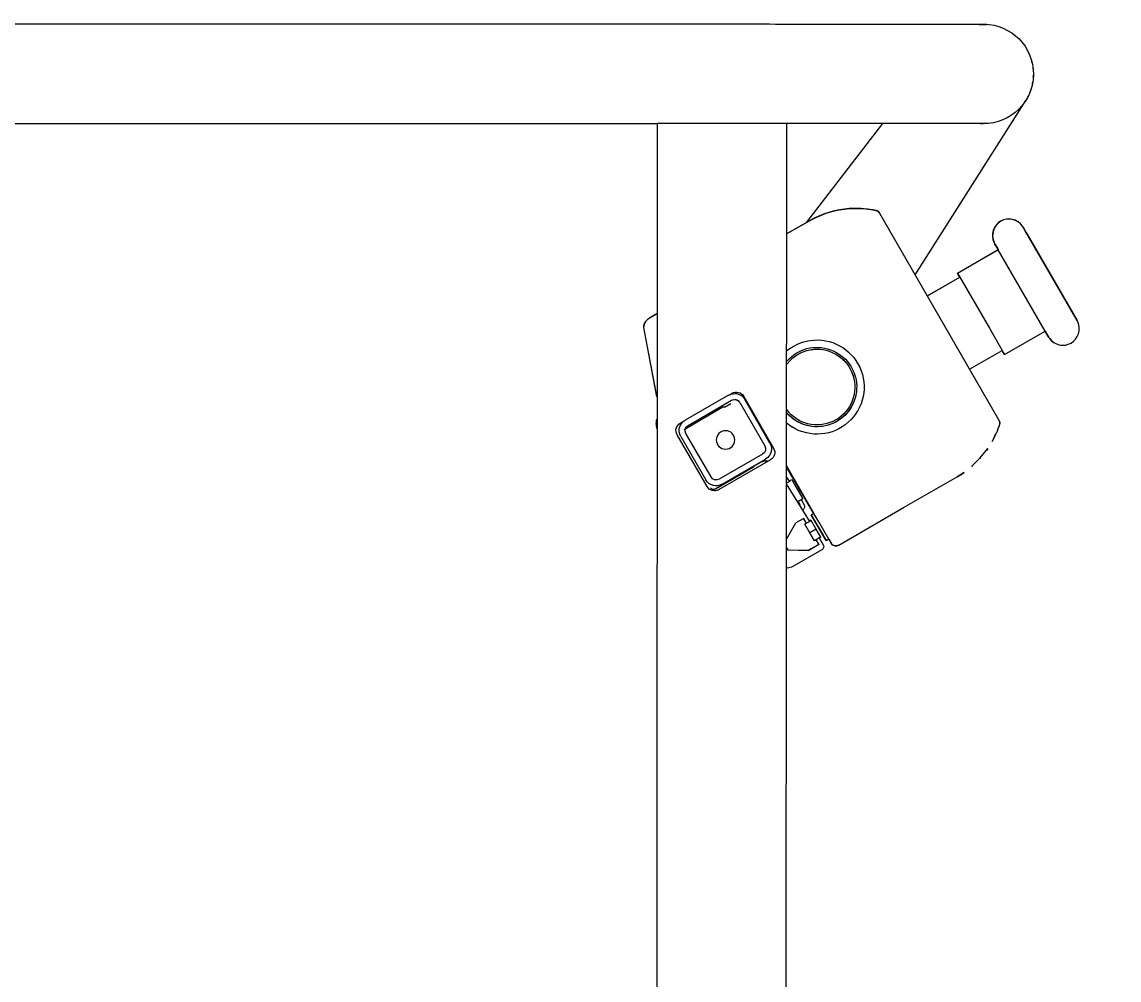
# Model space of a CAD drawing. Header units: inches. Extents: x -233729 to 737493, y -275239 to 196021.
# Drawn here: x 487191.5 to 487488.4, y 20124.5 to 20383.9 of the extents above; entities that cross this region are included whole.
import ezdxf

# ---------------------------------------------------------------- set-up
doc = ezdxf.new("R2010")
doc.units = ezdxf.units.IN
doc.header["$MEASUREMENT"] = 0
doc.layers.add('P_AX', color=7, linetype='Continuous')

# ---------------------------------------------------------------- blocks, each defined once
blk = doc.blocks.new('A$C48CB4C16')
at = {"layer": 'P_AX', "color": 6, "linetype": 'Continuous'}
for p, q in [((3659.5, 575.19, 710.66), (3659.25, 1186.41, 710.66)), ((3694.32, 1186.42, 710.66), (3694.57, 575.2, 710.66)), ((3694.75, 695.56, 710.66), (3694.52, 695.53, 710.66)), ((3694.75, 695.56, 710.66), (3694.52, 695.53, 710.66)), ((3704.08, 690.64, 710.66), (3696.25, 695.16, 710.66)), ((3704.08, 690.64, 710.66), (3696.25, 695.16, 710.66)), ((3694.53, 690.08, 710.66), (3694.87, 690.67, 710.66)), ((3694.85, 690.64, 710.66), (3700.51, 690.77, 710.66)), ((3694.87, 690.67, 710.66), (3700.55, 690.8, 710.66)), ((3703.23, 689.2, 710.66), (3700.51, 690.77, 710.66)), ((3703.27, 689.23, 710.66), (3700.55, 690.8, 710.66)), ((3702.5, 687.94, 710.66), (3703.23, 689.2, 710.66)), ((3702.51, 687.91, 710.66), (3703.27, 689.23, 710.66)), ((3703.37, 687.41, 710.66), (3704.45, 689.28, 710.66)), ((3705.99, 687.77, 710.66), (3706.59, 688.81, 710.66)), ((3706.55, 688.79, 710.66), (3706.66, 688.94, 710.66)), ((3706.59, 688.81, 710.66), (3706.69, 688.97, 710.66)), ((3706.66, 688.94, 710.66), (3706.7, 689, 710.66)), ((3706.69, 688.97, 710.66), (3706.74, 689.03, 710.66)), ((3706.7, 689, 710.66), (3707.01, 689.28, 710.66)), ((3706.74, 689.03, 710.66), (3707.14, 689.36, 710.66)), ((3707.01, 689.28, 710.66), (3707.04, 689.3, 710.66)), ((3707.01, 689.28, 710.66), (3707.04, 689.3, 710.66)), ((3707.14, 689.36, 710.66), (3707.63, 689.54, 710.66)), ((3707.63, 689.54, 710.66), (3708.15, 689.54, 710.66)), ((3708.15, 689.54, 710.66), (3708.47, 689.45, 710.66)), ((3708.47, 689.45, 710.66), (3708.64, 689.36, 710.66)), ((3708.64, 689.36, 710.66), (3726.22, 679.22, 710.66)), ((3694.53, 687.76, 710.66), (3697.01, 683.37, 710.66)), ((3700.83, 686.03, 710.66), (3699.45, 683.65, 710.66)), ((3700.86, 686.05, 710.66), (3699.49, 683.67, 710.66)), ((3702.05, 688.15, 710.66), (3700.83, 686.03, 710.66)), ((3700.84, 686.02, 710.66), (3700.83, 686.03, 710.66)), ((3702.09, 688.18, 710.66), (3700.86, 686.05, 710.66)), ((3702.59, 685.06, 710.66), (3700.86, 686.05, 710.66)), ((3705.26, 688.15, 710.66), (3701.21, 681.13, 710.66)), ((3705.26, 688.15, 710.66), (3701.21, 681.13, 710.66)), ((3705.3, 688.17, 710.66), (3701.25, 681.16, 710.66)), ((3705.3, 688.17, 710.66), (3701.25, 681.16, 710.66)), ((3702.07, 688.14, 710.66), (3702.05, 688.15, 710.66)), ((3702.07, 688.14, 710.66), (3702.05, 688.15, 710.66)), ((3702.52, 687.93, 710.66), (3702.09, 688.18, 710.66)), ((3702.52, 687.93, 710.66), (3702.09, 688.18, 710.66)), ((3703.37, 687.41, 710.66), (3702.51, 687.91, 710.66)), ((3703.82, 687.18, 710.66), (3702.59, 685.06, 710.66)), ((3702.98, 684.19, 710.66), (3704.41, 686.67, 710.66)), ((3702.98, 684.19, 710.66), (3704.41, 686.67, 710.66)), ((3703.01, 684.21, 710.66), (3704.45, 686.7, 710.66)), ((3703.01, 684.21, 710.66), (3704.45, 686.7, 710.66)), ((3705.99, 687.77, 710.66), (3703.25, 683.02, 710.66)), ((3703.82, 687.18, 710.66), (3703.39, 687.43, 710.66)), ((3703.82, 687.18, 710.66), (3703.39, 687.43, 710.66)), ((3704.38, 686.61, 710.66), (3704.39, 686.63, 710.66)), ((3704.38, 686.61, 710.66), (3704.39, 686.63, 710.66)), ((3704.39, 686.63, 710.66), (3705.26, 688.15, 710.66)), ((3704.39, 686.63, 710.66), (3705.26, 688.15, 710.66)), ((3704.41, 686.64, 710.66), (3704.42, 686.66, 710.66)), ((3704.41, 686.64, 710.66), (3704.42, 686.66, 710.66)), ((3704.42, 686.66, 710.66), (3705.3, 688.17, 710.66)), ((3704.42, 686.66, 710.66), (3705.3, 688.17, 710.66)), ((3705.28, 688.14, 710.66), (3705.26, 688.15, 710.66)), ((3705.28, 688.14, 710.66), (3705.26, 688.15, 710.66)), ((3705.99, 687.77, 710.66), (3705.3, 688.17, 710.66)), ((3705.99, 687.77, 710.66), (3705.3, 688.17, 710.66)), ((3705.97, 687.78, 710.66), (3706.55, 688.79, 710.66)), ((3700.81, 682.96, 710.66), (3694.53, 672.76, 710.66)), ((3699.17, 682.12, 710.66), (3697.01, 683.37, 710.66)), ((3699.91, 683.43, 710.66), (3699.16, 682.13, 710.66)), ((3699.94, 683.46, 710.66), (3699.17, 682.12, 710.66)), ((3699.89, 683.4, 710.66), (3699.45, 683.65, 710.66)), ((3699.92, 683.42, 710.66), (3699.49, 683.67, 710.66)), ((3700.81, 682.96, 710.66), (3699.94, 683.46, 710.66)), ((3701.18, 682.65, 710.66), (3700.77, 682.89, 710.66)), ((3701.22, 682.67, 710.66), (3700.79, 682.92, 710.66)), ((3702.59, 685.06, 710.66), (3701.22, 682.67, 710.66)), ((3703.25, 683.02, 710.66), (3701.94, 680.76, 710.66)), ((3702.06, 682.6, 710.66), (3702.98, 684.19, 710.66)), ((3702.06, 682.6, 710.66), (3702.98, 684.19, 710.66)), ((3702.1, 682.63, 710.66), (3703.01, 684.21, 710.66)), ((3702.1, 682.63, 710.66), (3703.01, 684.21, 710.66)), ((3694.54, 667.91, 710.66), (3701.94, 680.76, 710.66)), ((3701.15, 679.62, 710.66), (3701.65, 680.49, 710.66)), ((3701.21, 682.68, 710.66), (3701.18, 682.65, 710.66)), ((3701.82, 680.78, 710.66), (3701.21, 681.13, 710.66)), ((3701.94, 680.76, 710.66), (3701.25, 681.16, 710.66)), ((3701.65, 680.49, 710.66), (3701.84, 680.82, 710.66)), ((3697.65, 677.56, 710.66), (3697.53, 677.63, 710.66)), ((3697.63, 677.52, 710.66), (3698.13, 678.38, 710.66)), ((3697.65, 677.56, 710.66), (3698.13, 678.38, 710.66)), ((3698.13, 678.38, 710.66), (3698.03, 678.44, 710.66)), ((3698.5, 677.02, 710.66), (3699.31, 678.43, 710.66)), ((3698.95, 676.81, 710.66), (3698.52, 677.06, 710.66)), ((3698.94, 679.8, 710.66), (3698.88, 679.83, 710.66)), ((3698.94, 679.8, 710.66), (3698.88, 679.83, 710.66)), ((3699.18, 676.2, 710.66), (3699.65, 677.02, 710.66)), ((3699.65, 677.02, 710.66), (3699.18, 676.2, 710.66)), ((3700.65, 678.76, 710.66), (3699.65, 677.02, 710.66)), ((3701.15, 679.62, 710.66), (3700.65, 678.76, 710.66)), ((3726.22, 679.22, 710.66), (3740.69, 670.88, 710.66)), ((3674.98, 674.27, 710.66), (3674.97, 674.27, 710.66)), ((3685.53, 668.24, 710.66), (3675.28, 674.16, 710.66)), ((3685.57, 668.27, 710.66), (3675.31, 674.18, 710.66)), ((3690.19, 666.26, 710.66), (3676.16, 674.36, 710.66)), ((3696.99, 672.4, 710.66), (3698.56, 675.13, 710.66)), ((3697.08, 673.56, 710.66), (3698.95, 676.81, 710.66)), ((3698.5, 675.03, 710.66), (3697.59, 673.46, 710.66)), ((3697.85, 673.9, 710.66), (3699.07, 676.02, 710.66)), ((3698.56, 675.13, 710.66), (3698.61, 675.22, 710.66)), ((3698.61, 675.22, 710.66), (3698.72, 675.41, 710.66)), ((3698.66, 675.3, 710.66), (3698.61, 675.22, 710.66)), ((3698.65, 675.28, 710.66), (3699.07, 676.02, 710.66)), ((3698.72, 675.41, 710.66), (3698.66, 675.3, 710.66)), ((3698.72, 675.41, 710.66), (3698.82, 675.58, 710.66)), ((3698.78, 675.51, 710.66), (3698.72, 675.41, 710.66)), ((3698.82, 675.58, 710.66), (3698.78, 675.51, 710.66)), ((3698.84, 675.63, 710.66), (3699.07, 676.02, 710.66)), ((3699.07, 676.02, 710.66), (3699.18, 676.2, 710.66)), ((3699.07, 676.02, 710.66), (3699.18, 676.2, 710.66)), ((3699.17, 675.96, 710.66), (3699.07, 676.02, 710.66)), ((3699.28, 676.14, 710.66), (3699.18, 676.2, 710.66)), ((3673.01, 673.51, 710.66), (3664.92, 659.48, 710.66)), ((3665.92, 659.93, 710.66), (3672.71, 671.71, 710.66)), ((3674.88, 673.25, 710.66), (3674.27, 673.04, 710.66)), ((3688.06, 664.7, 710.66), (3676.28, 671.5, 710.66)), ((3677.08, 672.88, 710.66), (3688.86, 666.09, 710.66)), ((3677.08, 672.88, 710.66), (3685.74, 667.89, 710.66)), ((3694.74, 672.51, 710.66), (3694.53, 672.16, 710.66)), ((3694.65, 672.36, 710.66), (3694.53, 672.43, 710.66)), ((3695.43, 672.11, 710.66), (3694.53, 670.85, 710.66)), ((3697.85, 673.9, 710.66), (3694.54, 668.16, 710.66)), ((3695.43, 672.11, 710.66), (3694.74, 672.51, 710.66)), ((3695.23, 669.35, 710.66), (3696.6, 671.74, 710.66)), ((3695.23, 669.35, 710.66), (3696.6, 671.74, 710.66)), ((3695.34, 671.97, 710.66), (3695.95, 671.61, 710.66)), ((3696.6, 671.74, 710.66), (3695.6, 670.01, 710.66)), ((3695.95, 671.61, 710.66), (3697.08, 673.56, 710.66)), ((3697.12, 672.63, 710.66), (3696.99, 672.4, 710.66)), ((3697.15, 672.68, 710.66), (3697.12, 672.63, 710.66)), ((3697.35, 673.04, 710.66), (3697.15, 672.68, 710.66)), ((3697.38, 673.08, 710.66), (3697.35, 673.04, 710.66)), ((3697.59, 673.46, 710.66), (3697.38, 673.08, 710.66)), ((3674.1, 670.91, 710.66), (3667.3, 659.13, 710.66)), ((3694.54, 668.16, 710.66), (3695.6, 670.01, 710.66)), ((3694.74, 668.51, 710.66), (3694.54, 668.67, 710.66)), ((3694.58, 668.24, 710.66), (3694.54, 668.16, 710.66)), ((3694.54, 668.16, 710.66), (3694.58, 668.24, 710.66)), ((3694.58, 668.24, 710.66), (3695.23, 669.35, 710.66)), ((3694.82, 668.65, 710.66), (3694.58, 668.24, 710.66)), ((3694.87, 668.74, 710.66), (3694.82, 668.65, 710.66)), ((3695.01, 668.99, 710.66), (3694.87, 668.74, 710.66)), ((3695.15, 669.22, 710.66), (3695.01, 668.99, 710.66)), ((3695.19, 669.29, 710.66), (3695.15, 669.22, 710.66)), ((3695.22, 669.34, 710.66), (3695.19, 669.29, 710.66)), ((3695.23, 669.35, 710.66), (3695.22, 669.34, 710.66)), ((3740.69, 670.88, 710.66), (3742.07, 670.02, 710.66)), ((3742.07, 670.02, 710.66), (3742.57, 669.68, 710.66)), ((3744.66, 668.05, 710.66), (3744.8, 667.92, 710.66)), ((3685.74, 667.89, 710.66), (3687.48, 666.89, 710.66)), ((3685.78, 667.91, 710.66), (3687.51, 666.91, 710.66)), ((3687.48, 666.89, 710.66), (3688.86, 666.09, 710.66)), ((3689.58, 666.55, 710.66), (3689.65, 666.57, 710.66)), ((3689.61, 666.57, 710.66), (3689.64, 666.58, 710.66)), ((3694.54, 667.91, 710.66), (3694.57, 667.97, 710.66)), ((3694.54, 667.91, 710.66), (3694.57, 667.97, 710.66)), ((3694.57, 667.97, 710.66), (3694.54, 667.91, 710.66)), ((3694.57, 667.97, 710.66), (3694.54, 667.91, 710.66)), ((3744.8, 667.92, 710.66), (3746.97, 665.76, 710.66)), ((3746.97, 665.76, 710.66), (3748.97, 663.2, 710.66)), ((3681.86, 650.74, 710.66), (3688.65, 662.52, 710.66)), ((3681.86, 650.74, 710.66), (3688.65, 662.52, 710.66)), ((3682.94, 649.09, 710.66), (3691.03, 663.12, 710.66)), ((3690.04, 661.72, 710.66), (3683.24, 649.94, 710.66)), ((3750.14, 661.3, 710.66), (3750.63, 660.4, 710.66)), ((3750.14, 661.3, 710.66), (3750.63, 660.4, 710.66)), ((3750.63, 660.4, 710.66), (3751.21, 659.15, 710.66)), ((3659.47, 657.76, 710.66), (3659.3, 656.8, 710.66)), ((3659.47, 657.58, 710.66), (3659.45, 657.53, 710.66)), ((3664.7, 657.73, 710.66), (3664.75, 657.88, 710.66)), ((3664.7, 657.73, 710.66), (3664.75, 657.88, 710.66)), ((3665.76, 656.34, 710.66), (3666.9, 655.68, 710.66)), ((3677.32, 652.04, 710.66), (3666.82, 658.13, 710.66)), ((3667.89, 656.94, 710.66), (3679.67, 650.15, 710.66)), ((3694.54, 656.3, 710.66), (3696.11, 657.44, 710.66)), ((3751.39, 658.76, 710.66), (3751.39, 658.75, 710.66)), ((3752.22, 656.09, 710.66), (3752.21, 656.44, 710.66)), ((3752.21, 656.44, 710.66), (3752.22, 656.09, 710.66)), ((3659.36, 655.64, 710.66), (3659.47, 655.3, 710.66)), ((3659.45, 655.79, 710.66), (3659.47, 655.74, 710.66)), ((3678.87, 648.76, 710.66), (3667.09, 655.56, 710.66)), ((3695.06, 654.06, 710.66), (3694.54, 653.43, 710.66)), ((3695.06, 654.06, 710.66), (3694.54, 653.43, 710.66)), ((3694.54, 652.62, 710.66), (3695.17, 653.45, 710.66)), ((3719.7, 599.46, 710.66), (3752.02, 655.5, 710.66)), ((3752.08, 655.62, 710.66), (3752.02, 655.5, 710.66)), ((3752.18, 655.89, 710.66), (3752.08, 655.62, 710.66)), ((3752.18, 655.89, 710.66), (3752.22, 656.09, 710.66)), ((3752.22, 656.09, 710.66), (3752.18, 655.89, 710.66)), ((3677.73, 652.03, 710.66), (3679.46, 651.03, 710.66)), ((3677.73, 652.03, 710.66), (3679.46, 651.03, 710.66)), ((3659.47, 649.19, 710.66), (3655.91, 630.45, 710.66)), ((3659.47, 649.03, 710.66), (3655.95, 630.48, 710.66)), ((3679.07, 648.66, 710.66), (3679.8, 648.25, 710.66)), ((3680.54, 649.95, 710.66), (3680.77, 649.97, 710.66)), ((3680.95, 648.39, 710.66), (3680.93, 648, 710.66)), ((3680.93, 648, 710.66), (3680.93, 647.98, 710.66)), ((3744.08, 641.72, 710.66), (3752.88, 636.64, 710.66)), ((3695.58, 639.27, 710.66), (3694.55, 640.47, 710.66)), ((3694.55, 639.67, 710.66), (3694.67, 639.51, 710.66)), ((3695.58, 636.04, 710.66), (3694.55, 636.87, 710.66)), ((3749.42, 630.65, 710.66), (3753.51, 637.74, 710.66)), ((3752.86, 636.65, 710.66), (3753.06, 637, 710.66)), ((3753.06, 637, 710.66), (3752.86, 636.65, 710.66)), ((3753.1, 637.03, 710.66), (3752.88, 636.64, 710.66)), ((3753.06, 637, 710.66), (3753.47, 637.72, 710.66)), ((3753.47, 637.72, 710.66), (3753.06, 637, 710.66)), ((3753.51, 637.74, 710.66), (3753.1, 637.03, 710.66)), ((3753.47, 637.72, 710.66), (3753.49, 637.71, 710.66)), ((3753.51, 637.74, 710.66), (3764.51, 631.4, 710.66)), ((3765.42, 633.01, 710.66), (3764.97, 632.24, 710.66)), ((3764.97, 632.24, 710.66), (3765.42, 633.01, 710.66)), ((3765.45, 633.03, 710.66), (3765.01, 632.26, 710.66)), ((3765.01, 632.26, 710.66), (3765.45, 633.03, 710.66)), ((3765.42, 633.01, 710.66), (3765.64, 633.35, 710.66)), ((3765.45, 633.03, 710.66), (3765.68, 633.38, 710.66)), ((3765.64, 633.35, 710.66), (3766.17, 633.97, 710.66)), ((3765.68, 633.38, 710.66), (3766.21, 634, 710.66)), ((3766.17, 633.97, 710.66), (3766.81, 634.49, 710.66)), ((3766.21, 634, 710.66), (3766.85, 634.51, 710.66)), ((3766.81, 634.49, 710.66), (3766.82, 634.49, 710.66)), ((3766.85, 634.51, 710.66), (3767.57, 634.9, 710.66)), ((3767.57, 634.9, 710.66), (3768.35, 635.15, 710.66)), ((3768.35, 635.15, 710.66), (3768.73, 635.2, 710.66)), ((3768.73, 635.2, 710.66), (3769.16, 635.25, 710.66)), ((3769.16, 635.25, 710.66), (3769.98, 635.2, 710.66)), ((3769.98, 635.2, 710.66), (3770.78, 635, 710.66)), ((3770.78, 635, 710.66), (3771.52, 634.66, 710.66)), ((3771.52, 634.66, 710.66), (3772.19, 634.18, 710.66)), ((3772.19, 634.18, 710.66), (3772.76, 633.6, 710.66)), ((3772.76, 633.6, 710.66), (3773.22, 632.91, 710.66)), ((3773.22, 632.91, 710.66), (3773.54, 632.16, 710.66)), ((3740.82, 615.74, 710.66), (3749.42, 630.65, 710.66)), ((3764.51, 631.4, 710.66), (3751.82, 609.4, 710.66)), ((3764.68, 631.73, 710.66), (3764.5, 631.41, 710.66)), ((3764.5, 631.41, 710.66), (3764.68, 631.73, 710.66)), ((3764.72, 631.76, 710.66), (3764.51, 631.4, 710.66)), ((3764.51, 631.4, 710.66), (3764.72, 631.76, 710.66)), ((3764.83, 631.99, 710.66), (3764.68, 631.73, 710.66)), ((3764.68, 631.73, 710.66), (3764.83, 631.99, 710.66)), ((3764.87, 632.01, 710.66), (3764.72, 631.76, 710.66)), ((3764.72, 631.76, 710.66), (3764.87, 632.01, 710.66)), ((3764.97, 632.24, 710.66), (3764.83, 631.99, 710.66)), ((3764.83, 631.99, 710.66), (3764.97, 632.24, 710.66)), ((3765.01, 632.26, 710.66), (3764.87, 632.01, 710.66)), ((3764.87, 632.01, 710.66), (3765.01, 632.26, 710.66)), ((3773.61, 629.73, 710.66), (3773.34, 628.96, 710.66)), ((3773.54, 632.16, 710.66), (3773.71, 631.36, 710.66)), ((3773.74, 630.54, 710.66), (3773.61, 629.73, 710.66)), ((3773.71, 631.36, 710.66), (3773.74, 630.54, 710.66)), ((3659.48, 626.66, 710.66), (3657.41, 627.86, 710.66)), ((3659.48, 626.71, 710.66), (3657.45, 627.88, 710.66)), ((3759.67, 605.22, 710.66), (3773.15, 628.59, 710.66)), ((3773.15, 628.59, 710.66), (3759.67, 605.22, 710.66)), ((3773.34, 628.96, 710.66), (3773.15, 628.59, 710.66)), ((3732.63, 621.88, 710.66), (3741.42, 616.82, 710.66)), ((3732.65, 621.92, 710.66), (3741.45, 616.84, 710.66)), ((3729.33, 616.17, 710.66), (3759.27, 569.02, 710.66)), ((3741.2, 616.43, 710.66), (3740.78, 615.72, 710.66)), ((3740.78, 615.72, 710.66), (3741.2, 616.43, 710.66)), ((3740.78, 615.72, 710.66), (3751.78, 609.37, 710.66)), ((3741.23, 616.46, 710.66), (3740.82, 615.74, 710.66)), ((3740.82, 615.74, 710.66), (3751.82, 609.4, 710.66)), ((3741.2, 616.43, 710.66), (3741.44, 616.85, 710.66)), ((3741.42, 616.82, 710.66), (3741.2, 616.43, 710.66)), ((3741.45, 616.84, 710.66), (3741.23, 616.46, 710.66)), ((3751.58, 609.01, 710.66), (3750.92, 607.87, 710.66)), ((3750.92, 607.87, 710.66), (3751.58, 609.01, 710.66)), ((3751.61, 609.04, 710.66), (3750.95, 607.89, 710.66)), ((3750.95, 607.89, 710.66), (3751.61, 609.04, 710.66)), ((3751.76, 609.32, 710.66), (3751.58, 609.01, 710.66)), ((3751.58, 609.01, 710.66), (3751.76, 609.32, 710.66)), ((3751.79, 609.35, 710.66), (3751.61, 609.04, 710.66)), ((3751.61, 609.04, 710.66), (3751.79, 609.35, 710.66)), ((3751.78, 609.37, 710.66), (3751.76, 609.32, 710.66)), ((3751.76, 609.32, 710.66), (3751.78, 609.37, 710.66)), ((3751.81, 609.41, 710.66), (3751.78, 609.37, 710.66)), ((3751.82, 609.4, 710.66), (3751.79, 609.35, 710.66)), ((3751.79, 609.35, 710.66), (3751.82, 609.4, 710.66)), ((3750.26, 605.79, 710.66), (3750.38, 606.6, 710.66)), ((3750.28, 604.97, 710.66), (3750.26, 605.79, 710.66)), ((3750.29, 605.82, 710.66), (3750.42, 606.63, 710.66)), ((3750.32, 605, 710.66), (3750.29, 605.82, 710.66)), ((3750.38, 606.6, 710.66), (3750.65, 607.37, 710.66)), ((3750.42, 606.63, 710.66), (3750.69, 607.4, 710.66)), ((3750.65, 607.37, 710.66), (3750.84, 607.74, 710.66)), ((3750.69, 607.4, 710.66), (3750.88, 607.76, 710.66)), ((3750.9, 607.83, 710.66), (3750.84, 607.74, 710.66)), ((3750.84, 607.74, 710.66), (3750.9, 607.83, 710.66)), ((3750.93, 607.86, 710.66), (3750.88, 607.76, 710.66)), ((3750.88, 607.76, 710.66), (3750.93, 607.86, 710.66)), ((3750.92, 607.87, 710.66), (3750.9, 607.83, 710.66)), ((3750.9, 607.83, 710.66), (3750.92, 607.87, 710.66)), ((3750.95, 607.89, 710.66), (3750.93, 607.86, 710.66)), ((3750.93, 607.86, 710.66), (3750.95, 607.89, 710.66)), ((3694.56, 605.13, 710.66), (3700.72, 601.58, 710.66)), ((3694.56, 605.08, 710.66), (3700.68, 601.55, 710.66)), ((3750.46, 604.17, 710.66), (3750.28, 604.97, 710.66)), ((3750.5, 604.2, 710.66), (3750.32, 605, 710.66)), ((3750.78, 603.42, 710.66), (3750.46, 604.17, 710.66)), ((3750.82, 603.44, 710.66), (3750.5, 604.2, 710.66)), ((3751.23, 602.73, 710.66), (3750.78, 603.42, 710.66)), ((3751.27, 602.76, 710.66), (3750.82, 603.44, 710.66)), ((3751.81, 602.14, 710.66), (3751.23, 602.73, 710.66)), ((3751.84, 602.17, 710.66), (3751.27, 602.76, 710.66)), ((3758.36, 602.98, 710.66), (3757.83, 602.35, 710.66)), ((3758.58, 603.32, 710.66), (3758.36, 602.98, 710.66)), ((3758.58, 603.32, 710.66), (3758.57, 603.3, 710.66)), ((3758.57, 603.3, 710.66), (3758.58, 603.32, 710.66)), ((3758.58, 603.32, 710.66), (3758.63, 603.42, 710.66)), ((3758.63, 603.42, 710.66), (3758.58, 603.32, 710.66)), ((3758.63, 603.42, 710.66), (3758.65, 603.45, 710.66)), ((3758.65, 603.45, 710.66), (3758.63, 603.42, 710.66)), ((3758.65, 603.45, 710.66), (3759.32, 604.6, 710.66)), ((3759.32, 604.6, 710.66), (3758.65, 603.45, 710.66)), ((3759.32, 604.6, 710.66), (3759.5, 604.91, 710.66)), ((3759.5, 604.91, 710.66), (3759.32, 604.6, 710.66)), ((3759.5, 604.91, 710.66), (3759.67, 605.22, 710.66)), ((3759.67, 605.22, 710.66), (3759.5, 604.91, 710.66)), ((3700.03, 601.93, 710.66), (3720.62, 575.21, 710.66)), ((3700.68, 601.55, 710.66), (3702.12, 600.78, 710.66)), ((3702.15, 600.81, 710.66), (3700.72, 601.58, 710.66)), ((3702.12, 600.78, 710.66), (3705.12, 599.53, 710.66)), ((3705.15, 599.56, 710.66), (3702.15, 600.81, 710.66)), ((3752.47, 601.67, 710.66), (3751.81, 602.14, 710.66)), ((3752.51, 601.7, 710.66), (3751.84, 602.17, 710.66)), ((3753.22, 601.33, 710.66), (3752.47, 601.67, 710.66)), ((3753.26, 601.35, 710.66), (3752.51, 601.7, 710.66)), ((3754.02, 601.13, 710.66), (3753.22, 601.33, 710.66)), ((3754.05, 601.15, 710.66), (3753.26, 601.35, 710.66)), ((3754.83, 601.08, 710.66), (3754.02, 601.13, 710.66)), ((3754.87, 601.1, 710.66), (3754.05, 601.15, 710.66)), ((3755.65, 601.18, 710.66), (3754.83, 601.08, 710.66)), ((3755.68, 601.2, 710.66), (3754.87, 601.1, 710.66)), ((3756.43, 601.43, 710.66), (3755.65, 601.18, 710.66)), ((3756.46, 601.45, 710.66), (3755.68, 601.2, 710.66)), ((3757.15, 601.81, 710.66), (3756.43, 601.43, 710.66)), ((3757.19, 601.84, 710.66), (3756.46, 601.45, 710.66)), ((3757.18, 601.83, 710.66), (3757.15, 601.81, 710.66)), ((3757.83, 602.35, 710.66), (3757.19, 601.84, 710.66)), ((3705.12, 599.53, 710.66), (3708.25, 598.68, 710.66)), ((3708.29, 598.7, 710.66), (3705.15, 599.56, 710.66)), ((3708.25, 598.68, 710.66), (3711.47, 598.23, 710.66)), ((3711.51, 598.25, 710.66), (3708.29, 598.7, 710.66)), ((3711.47, 598.23, 710.66), (3714.73, 598.19, 710.66)), ((3714.76, 598.22, 710.66), (3711.51, 598.25, 710.66)), ((3714.73, 598.19, 710.66), (3717.95, 598.58, 710.66)), ((3717.99, 598.6, 710.66), (3714.76, 598.22, 710.66)), ((3717.95, 598.58, 710.66), (3718.68, 598.72, 710.66)), ((3718.72, 598.75, 710.66), (3717.99, 598.6, 710.66)), ((3718.68, 598.72, 710.66), (3719.2, 598.94, 710.66)), ((3718.72, 598.75, 710.66), (3719.23, 598.96, 710.66)), ((3719.2, 598.94, 710.66), (3719.25, 598.97, 710.66)), ((3719.25, 598.97, 710.66), (3719.2, 598.94, 710.66)), ((3719.23, 598.96, 710.66), (3719.29, 599, 710.66)), ((3719.29, 599, 710.66), (3719.23, 598.96, 710.66)), ((3719.29, 599, 710.66), (3719.63, 599.35, 710.66)), ((3719.63, 599.35, 710.66), (3719.29, 599, 710.66)), ((3719.63, 599.35, 710.66), (3719.7, 599.46, 710.66)), ((3719.7, 599.46, 710.66), (3719.63, 599.35, 710.66)), ((3719.63, 599.35, 710.66), (3719.63, 599.35, 710.66)), ((3719.63, 599.35, 710.66), (3719.63, 599.35, 710.66)), ((3399.75, 575.26, 710.66), (3659.5, 575.26, 710.66)), ((3694.57, 575.2, 710.66), (3659.5, 575.19, 710.66)), ((3694.7, 575.21, 710.66), (3694.57, 575.21, 710.66)), ((3747.45, 575.21, 710.66), (3694.7, 575.21, 710.66)), ((3749.14, 575.21, 710.66), (3747.04, 575.21, 710.66)), ((3747.04, 575.21, 710.66), (3747.76, 575.21, 710.66)), ((3747.76, 575.21, 710.66), (3747.29, 575.21, 710.66)), ((3747.29, 575.21, 710.66), (3747.45, 575.21, 710.66)), ((3759.3, 568.98, 710.66), (3759.27, 569.02, 710.66)), ((3759.86, 567.98, 710.66), (3759.93, 567.83, 710.66)), ((3760.52, 566.44, 710.66), (3760.63, 566.18, 710.66)), ((3760.63, 566.18, 710.66), (3760.72, 565.85, 710.66)), ((3761.07, 564.51, 710.66), (3761.13, 564.28, 710.66)), ((3761.13, 564.28, 710.66), (3761.15, 564.04, 710.66)), ((3761.31, 562.61, 710.66), (3761.34, 562.33, 710.66)), ((3761.34, 562.33, 710.66), (3761.34, 562.11, 710.66)), ((3760.92, 558.43, 710.66), (3760.88, 558.34, 710.66)), ((3760.95, 558.63, 710.66), (3760.92, 558.43, 710.66)), ((3761.27, 560.36, 710.66), (3761.23, 560.15, 710.66)), ((3761.28, 560.46, 710.66), (3761.27, 560.36, 710.66)), ((3760.28, 556.57, 710.66), (3760.21, 556.43, 710.66)), ((3760.32, 556.68, 710.66), (3760.28, 556.57, 710.66)), ((3758.24, 553.23, 710.66), (3758.19, 553.17, 710.66)), ((3758.3, 553.3, 710.66), (3758.24, 553.23, 710.66)), ((3755.33, 550.62, 710.66), (3755.32, 550.61, 710.66)), ((3755.34, 550.62, 710.66), (3755.33, 550.62, 710.66)), ((3689.9, 548.36, 710.66), (3399.75, 548.36, 710.66)), ((3691.55, 548.42, 710.66), (3689.9, 548.36, 710.66)), ((3747.47, 548.42, 710.66), (3691.55, 548.42, 710.66)), ((3746.66, 548.42, 710.66), (3748.7, 548.42, 710.66)), ((3748, 548.42, 710.66), (3747.45, 548.42, 710.66)), ((3747.45, 548.42, 710.66), (3747.47, 548.42, 710.66)), ((3748.7, 548.42, 710.66), (3747.76, 548.42, 710.66)), ((3747.76, 548.42, 710.66), (3748, 548.42, 710.66))]:
    blk.add_line(p, q, dxfattribs=at)
at = {"layer": 'P_AX', "color": 6}
blk.add_circle((4100.56, 4905.53, 710.66), 4100.56, dxfattribs=at)
at = {"layer": 'P_AX', "color": 6, "linetype": 'Continuous'}
blk.add_circle((3678.02, 660.89, 710.66), 2.5, dxfattribs=at)
blk.add_circle((3678.02, 660.89, 710.66), 2.5, dxfattribs=at)
for centre, radius, start, end in [((3694.75, 692.56, 710.66), 3, 60.0165, 90.0185), ((3694.75, 692.56, 710.66), 3, 60.0165, 90.0185), ((3703.59, 689.77, 710.66), 1, 330.0199, 60.0279), ((3703.59, 689.77, 710.66), 1, 330.0199, 60.0279), ((3707.85, 688.04, 710.66), 1.5, 123.9702, 150.0231), ((3707.89, 688.06, 710.66), 1.5, 60.0239, 150.0239), ((3696.59, 674.71, 710.66), 3, 50.4298, 69.6179), ((3698.44, 678.93, 710.66), 1, 330.0239, 60.0239), ((3675.01, 672.37, 710.66), 2.3, 60.0239, 150.0239), ((3674.81, 673.32, 710.66), 1, 60.0239, 150.0239), ((3674.78, 673.29, 710.66), 1, 60.0439, 78.0557), ((3675.48, 670.11, 710.66), 3.2, 60.0239, 150.0239), ((3675.48, 670.11, 710.66), 1.6, 60.0239, 150.0239), ((3675.48, 670.11, 710.66), 3.2, 59.9484, 100.8465), ((3686.91, 668.82, 710.66), 1.5, 202.9664, 218.7248), ((3686.95, 668.85, 710.66), 1.5, 202.9664, 218.7248), ((3728.01, 648.9, 710.66), 25.38, 54.9925, 60.0238), ((3728.01, 648.9, 710.66), 25.38, 48.5622, 49.0017), ((3688.98, 669.49, 710.66), 3, 240.0144, 281.5592), ((3689.01, 669.51, 710.66), 3, 240.0145, 281.5592), ((3687.26, 663.31, 710.66), 3.2, 330.0239, 60.0239), ((3687.26, 663.31, 710.66), 3.2, 2.811, 60.0267), ((3689.04, 664.27, 710.66), 2.3, 330.0239, 60.0239), ((3728.01, 648.9, 710.66), 25.38, 41.6571, 42.1359), ((3687.26, 663.32, 710.66), 1.6, 330.0947, 59.9954), ((3687.27, 663.32, 710.66), 1.6, 330.0174, 346.3932), ((3728.01, 648.9, 710.66), 25.38, 34.3091, 35.7062), ((3666.91, 658.33, 710.66), 2.3, 150.0239, 240.0239), ((3668.69, 658.33, 710.66), 3.2, 150.0239, 240.0239), ((3668.69, 658.33, 710.66), 1.6, 150.0239, 240.0239), ((3702.77, 646.57, 710.66), 12.75, 261.9751, 121.4872), ((3728.01, 648.89, 710.66), 25.37, 17.9448, 29.2783), ((3664.29, 656.51, 710.66), 5, 176.6895, 190.0228), ((3664.38, 656.66, 710.66), 5, 170.0242, 190.0241), ((3702.77, 646.57, 710.66), 10.75, 221.0765, 135.8133), ((3702.77, 646.57, 710.66), 10.75, 12.6555, 135.8133), ((3702.77, 646.57, 710.66), 10.25, 264.3482, 137.8617), ((3728.01, 648.9, 710.66), 25.38, 17.9365, 22.8432), ((3750.72, 656.25, 710.66), 1.5, 7.0812, 17.9431), ((3750.72, 656.25, 710.66), 1.5, 7.0812, 17.9431), ((3750.72, 656.25, 710.66), 1.5, 330.023, 345.9055), ((3677.51, 650.55, 710.66), 1.5, 81.323, 97.0814), ((3677.51, 650.55, 710.66), 1.5, 81.323, 97.0814), ((3680.47, 651.54, 710.66), 1.6, 240.1304, 330.0735), ((3680.47, 651.54, 710.66), 1.6, 280.9331, 330.0239), ((3680.47, 651.54, 710.66), 3.2, 240.0629, 329.9848), ((3680.95, 650.24, 710.66), 2.3, 240.0239, 330.0239), ((3702.77, 646.57, 710.66), 10.25, 274.0779, 351.9158), ((3702.77, 646.57, 710.66), 10.25, 225.4293, 264.3483), ((3702.77, 646.57, 710.66), 12.75, 235.6336, 261.9751), ((3702.77, 646.57, 710.66), 10.25, 240.0239, 274.078), ((3658.91, 630.46, 710.66), 3, 180.0239, 240.0239), ((3658.95, 630.48, 710.66), 3, 180.0239, 240.0239), ((3713.36, 623.53, 710.66), 25.37, 240.0239, 259.3096), ((3713.4, 623.56, 710.66), 25.37, 240.0239, 282.1031), ((3713.36, 623.53, 710.66), 25.38, 272.1668, 282.1031), ((3718.37, 600.19, 710.66), 1.5, 282.1025, 303.5522), ((3718.4, 600.21, 710.66), 1.5, 282.104, 303.5541), ((3747.9, 561.81, 710.66), 13.45, 264.7059, 84.7059), ((3747.9, 561.83, 710.66), 13.45, 27.2332, 32.1082)]:
    blk.add_arc(centre, radius, start, end, dxfattribs=at)

msp = doc.modelspace()

# ---------------------------------------------------------------- block references
at = {"color": 1, "xscale": -1, "rotation": 180}
msp.add_blockref('A$C48CB4C16', (483703.87457, 20931.61615, -710.66459), dxfattribs=at)

doc.saveas('drawing.dxf')
